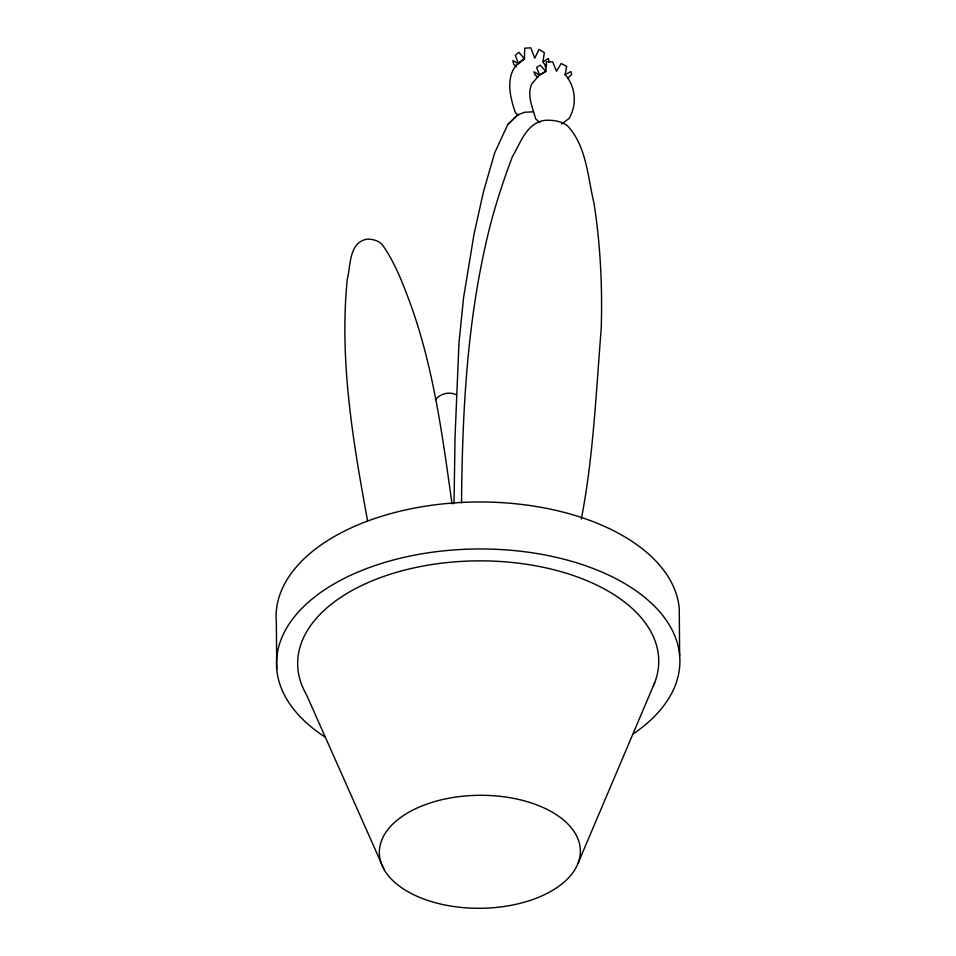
<?xml version="1.0" encoding="UTF-8"?>
<svg xmlns="http://www.w3.org/2000/svg" width="956" height="956" viewBox="0 0 956 956"><rect width="100%" height="100%" fill="white"/><g stroke="black" fill="none" stroke-linecap="round" stroke-linejoin="round"><path stroke-width="1.43" d="M546.007 66.645L542.96 61.889L544.322 52.64L539.029 49.425L534.739 58.185L530.759 47.8L524.736 48.194L524.438 58.866L518.391 63.873L515.38 55.257L518.917 52.329L524.438 58.866C503.943 69.824 508.986 94.668 515.415 112.617L518.534 115.425M581.32 519.06C593.497 456.227 596.042 392.127 601.24 328.494C602.459 286.453 600.452 244.33 593.915 202.756C587.593 176.956 586.614 145.826 567.255 125.606C560.73 120.946 552.556 119.835 544.717 120.372C526.577 122.858 520.626 142.922 512.488 156.449C501.816 184.663 492.567 213.451 486.03 242.92C466.552 327.98 462.31 415.836 461.521 502.832M561.495 124.125L569.107 118.436C577.293 104.61 575.667 86.697 565.104 74.604L566.657 66.442L561.172 63.49L556.523 71.234L552.592 61.758L546.354 61.829L545.852 71.353L539.614 75.249L536.627 67.458L540.271 65.175L545.852 71.353L539.339 74.915L531.632 84.176C526.744 95.731 532.731 107.562 535.647 118.831L539.841 122.511M578.141 863.065A100.535 56.512 -0.5 0 0 448.997 798.2A100.535 56.512 -0.5 0 0 412.442 894.111A100.535 56.512 -0.5 0 0 578.141 863.065L654.717 682.608M513.324 119.142L507.72 124.603L494.575 153.139L483.366 192.168L474.021 234.172L463.588 297.675L458.964 342.965L455.032 437.346L454.04 503.681M545.111 66.812L546.748 64.865M435.458 399.751C440.274 393.49 449.081 391.494 456.263 394.661M513.48 118.986L517.722 114.851L524.689 112.258L532.851 111.84M507.72 124.603L517.722 114.851M567.589 78.5L571.736 74.46L570.887 71.592L565.104 74.604M542.96 61.889L548.397 58.495L549.186 61.949M518.116 63.514L512.846 60.587L513.623 64.028L516.539 66.729M539.339 74.915L534.01 71.82L534.858 74.688L537.822 77.245M384.181 869.709L306.386 694.534A180.541 101.479 -0.5 0 1 472.646 560.945A180.541 101.479 -0.5 0 1 653.103 686.468M367.582 520.817C352.943 441.302 339.213 360.424 347.255 279.331C350.792 265.708 348.689 242.298 367.212 239.12C372.888 239.12 378.66 240.542 382.52 244.999C394.219 261.705 401.783 280.682 408.869 299.67C433.331 365.252 442.353 434.968 452.033 503.884M679.656 655.446L679.25 608.458A201.716 113.382 -0.5 0 0 467.651 502.187A201.716 113.382 -0.5 0 0 276.344 622.272L276.75 669.248M324.55 736.729A201.716 113.382 -0.5 0 1 338.986 581.14A201.716 113.382 -0.5 0 1 615.999 578.727A201.716 113.382 -0.5 0 1 633.111 734.041"/></g></svg>
